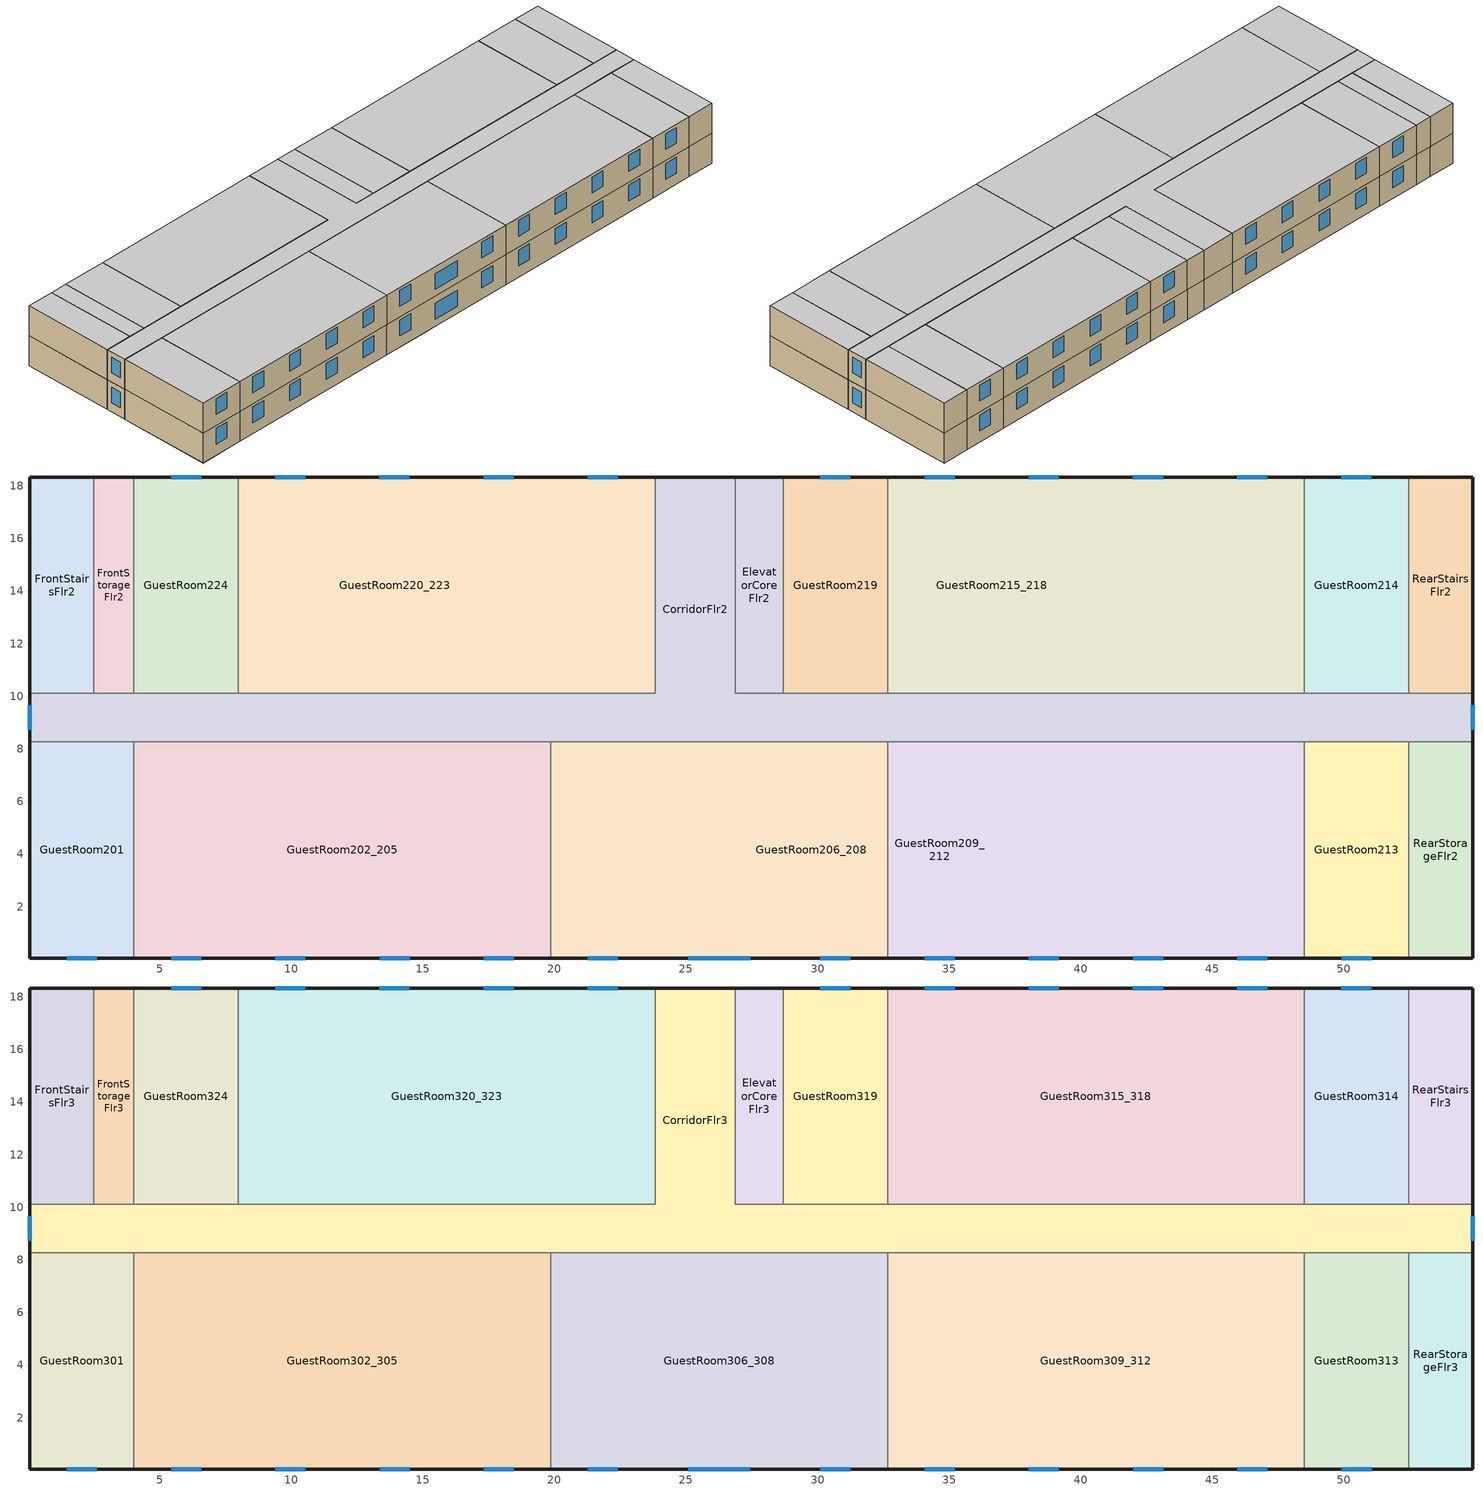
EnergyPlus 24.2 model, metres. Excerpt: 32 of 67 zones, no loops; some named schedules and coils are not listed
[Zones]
RearStairsFlr2
 floor to RearStairsFlr1 (int_slab_floor): 54.91,10.11 52.47,10.11 52.47,18.34 54.91,18.34 z3.35
 wall outside (nonres_ext_wall_mid): 54.91,10.11 54.91,18.34 52.47,18.34 z3.35:6.1
 wall to GuestRoom214 (int_wall): 52.47,18.34 52.47,10.11 z3.35:6.1
 wall to CorridorFlr2 (int_wall): 52.47,10.11 54.91,10.11 z3.35:6.1
CorridorFlr2
 floor to CorridorFlr1 (int_slab_floor): 54.91,8.28 0.05,8.28 0.05,10.11 23.82,10.11 23.82,18.34 26.87,18.34 26.87,10.11 54.91,10.11 z3.35
 wall outside (nonres_ext_wall_mid): 54.91,8.28 54.91,10.11 / 26.87,18.34 23.82,18.34 / 0.05,10.11 0.05,8.28 z3.35:6.1
 wall to GuestRoom214 (int_wall): 52.47,10.11 48.51,10.11 z3.35:6.1
 wall to GuestRoom215_218 (int_wall): 48.51,10.11 32.66,10.11 z3.35:6.1
 wall to GuestRoom219 (int_wall): 32.66,10.11 28.7,10.11 z3.35:6.1
 wall to ElevatorCoreFlr2 (int_wall): 28.7,10.11 26.87,10.11 26.87,18.34 z3.35:6.1
 wall to GuestRoom220_223 (int_wall): 23.82,18.34 23.82,10.11 7.97,10.11 z3.35:6.1
 wall to GuestRoom224 (int_wall): 7.97,10.11 4.01,10.11 z3.35:6.1
 wall to FrontStorageFlr2 (int_wall): 4.01,10.11 2.49,10.11 z3.35:6.1
 wall to FrontStairsFlr2 (int_wall): 2.49,10.11 0.05,10.11 z3.35:6.1
 wall to GuestRoom201 (int_wall): 0.05,8.28 4.01,8.28 z3.35:6.1
 wall to GuestRoom202_205 (int_wall): 4.01,8.28 19.86,8.28 z3.35:6.1
 wall to GuestRoom206_208 (int_wall): 19.86,8.28 32.66,8.28 z3.35:6.1
 wall to GuestRoom209_212 (int_wall): 32.66,8.28 48.51,8.28 z3.35:6.1
 wall to GuestRoom213 (int_wall): 48.51,8.28 52.47,8.28 z3.35:6.1
 wall to RearStorageFlr2 (int_wall): 52.47,8.28 54.91,8.28 z3.35:6.1
 window (NonresWindow_U_0.248_SHGC_0.21): 54.91,8.73 54.91,9.66 / 0.05,9.66 0.05,8.73 z4.19:5.61
GuestRoom206_208
 floor to CorridorFlr1 (int_slab_floor): 26.87,0.05 23.82,0.05 23.82,8.28 26.87,8.28 z3.35
 floor to RestroomFlr1 (int_slab_floor): 23.82,0.05 19.86,0.05 19.86,8.28 23.82,8.28 z3.35
 floor to MeetingRoomFlr1 (int_slab_floor): 32.66,0.05 26.87,0.05 26.87,8.28 32.66,8.28 z3.35
 wall outside (res_ext_wall_mid): 19.86,0.05 32.66,0.05 z3.35:6.1
 wall to GuestRoom202_205 (int_wall): 19.86,8.28 19.86,0.05 z3.35:6.1
 wall to GuestRoom209_212 (int_wall): 32.66,0.05 32.66,8.28 z3.35:6.1
 window (ResWindow_U_0.248_SHGC_0.21): 21.27,0.05 22.41,0.05 / 30.11,0.05 31.25,0.05 z4.38:5.82; 25.08,0.05 27.44,0.05 z4:5.45
RearStorageFlr2
 floor to RearStorageFlr1 (int_slab_floor): 54.91,0.05 52.47,0.05 52.47,8.28 54.91,8.28 z3.35
 wall outside (nonres_ext_wall_mid): 52.47,0.05 54.91,0.05 54.91,8.28 z3.35:6.1
 wall to GuestRoom213 (int_wall): 52.47,8.28 52.47,0.05 z3.35:6.1
GuestRoom201
 floor to FrontLoungeFlr1 (int_slab_floor): 4.01,0.05 0.05,0.05 0.05,8.28 4.01,8.28 z3.35
 wall outside (res_ext_wall_mid): 0.05,8.28 0.05,0.05 4.01,0.05 z3.35:6.1
 wall to GuestRoom202_205 (int_wall): 4.01,0.05 4.01,8.28 z3.35:6.1
 window (ResWindow_U_0.248_SHGC_0.21): 1.46,0.05 2.6,0.05 z4.38:5.82
GuestRoom202_205
 floor to FrontLoungeFlr1 (int_slab_floor): 19.86,0.05 4.01,0.05 4.01,8.28 19.86,8.28 z3.35
 wall outside (res_ext_wall_mid): 4.01,0.05 19.86,0.05 z3.35:6.1
 window (ResWindow_U_0.248_SHGC_0.21): 5.42,0.05 6.56,0.05 / 9.39,0.05 10.53,0.05 / 13.35,0.05 14.49,0.05 / 17.31,0.05 18.45,0.05 z4.38:5.82
GuestRoom209_212
 floor to MeetingRoomFlr1 (int_slab_floor): 36.62,0.05 32.66,0.05 32.66,8.28 36.62,8.28 z3.35
 floor to MechanicalRoomFlr1 (int_slab_floor): 40.59,0.05 36.62,0.05 36.62,8.28 40.59,8.28 z3.35
 floor to GuestRoom101 (int_slab_floor): 44.55,0.05 40.59,0.05 40.59,8.28 44.55,8.28 z3.35
 floor to GuestRoom102 (int_slab_floor): 48.51,0.05 44.55,0.05 44.55,8.28 48.51,8.28 z3.35
 wall outside (res_ext_wall_mid): 32.66,0.05 48.51,0.05 z3.35:6.1
 wall to GuestRoom213 (int_wall): 48.51,0.05 48.51,8.28 z3.35:6.1
 window (ResWindow_U_0.248_SHGC_0.21): 34.07,0.05 35.22,0.05 / 38.04,0.05 39.18,0.05 / 42,0.05 43.14,0.05 / 45.96,0.05 47.1,0.05 z4.38:5.82
GuestRoom213
 floor to GuestRoom103 (int_slab_floor): 52.47,0.05 48.51,0.05 48.51,8.28 52.47,8.28 z3.35
 wall outside (res_ext_wall_mid): 48.51,0.05 52.47,0.05 z3.35:6.1
 window (ResWindow_U_0.248_SHGC_0.21): 49.92,0.05 51.07,0.05 z4.38:5.82
GuestRoom214
 floor to GuestRoom104 (int_slab_floor): 52.47,10.11 48.51,10.11 48.51,18.34 52.47,18.34 z3.35
 wall outside (res_ext_wall_mid): 52.47,18.34 48.51,18.34 z3.35:6.1
 wall to GuestRoom215_218 (int_wall): 48.51,18.34 48.51,10.11 z3.35:6.1
 window (ResWindow_U_0.248_SHGC_0.21): 51.06,18.34 49.92,18.34 z4.38:5.82
GuestRoom215_218
 floor to GuestRoom105 (int_slab_floor): 48.51,10.11 44.55,10.11 44.55,18.34 48.51,18.34 z3.35
 floor to EmployeeLoungeFlr1 (int_slab_floor): 44.55,10.11 40.59,10.11 40.59,18.34 44.55,18.34 z3.35
 floor to LaundryRoomFlr1 (int_slab_floor): 40.59,10.11 32.66,10.11 32.66,18.34 40.59,18.34 z3.35
 wall outside (res_ext_wall_mid): 48.51,18.34 32.66,18.34 z3.35:6.1
 wall to GuestRoom219 (int_wall): 32.66,18.34 32.66,10.11 z3.35:6.1
 window (ResWindow_U_0.248_SHGC_0.21): 47.1,18.34 45.96,18.34 / 43.14,18.34 42,18.34 / 39.18,18.34 38.03,18.34 / 35.21,18.34 34.07,18.34 z4.38:5.82
GuestRoom219
 floor to LaundryRoomFlr1 (int_slab_floor): 32.66,10.11 28.7,10.11 28.7,18.34 32.66,18.34 z3.35
 wall outside (res_ext_wall_mid): 32.66,18.34 28.7,18.34 z3.35:6.1
 wall to ElevatorCoreFlr2 (int_wall): 28.7,18.34 28.7,10.11 z3.35:6.1
 window (ResWindow_U_0.248_SHGC_0.21): 31.25,18.34 30.11,18.34 z4.38:5.82
ElevatorCoreFlr2
 floor to ElevatorCoreFlr1 (int_slab_floor): 28.7,10.11 26.87,10.11 26.87,18.34 28.7,18.34 z3.35
 wall outside (nonres_ext_wall_mid): 28.7,18.34 26.87,18.34 z3.35:6.1
GuestRoom220_223
 floor to ExerciseCenterFlr1 (int_slab_floor): 23.82,10.11 19.86,10.11 19.86,18.34 23.82,18.34 z3.35
 floor to FrontOfficeFlr1 (int_slab_floor): 19.86,10.11 7.97,10.11 7.97,18.34 19.86,18.34 z3.35
 wall outside (res_ext_wall_mid): 23.82,18.34 7.97,18.34 z3.35:6.1
 wall to GuestRoom224 (int_wall): 7.97,18.34 7.97,10.11 z3.35:6.1
 window (ResWindow_U_0.248_SHGC_0.21): 22.41,18.34 21.27,18.34 / 18.45,18.34 17.31,18.34 / 14.49,18.34 13.34,18.34 / 10.52,18.34 9.38,18.34 z4.38:5.82
GuestRoom224
 floor to FrontOfficeFlr1 (int_slab_floor): 7.97,10.11 4.01,10.11 4.01,18.34 7.97,18.34 z3.35
 wall outside (res_ext_wall_mid): 7.97,18.34 4.01,18.34 z3.35:6.1
 wall to FrontStorageFlr2 (int_wall): 4.01,18.34 4.01,10.11 z3.35:6.1
 window (ResWindow_U_0.248_SHGC_0.21): 6.56,18.34 5.42,18.34 z4.38:5.82
FrontStairsFlr2
 floor to FrontStairsFlr1 (int_slab_floor): 2.49,10.11 0.05,10.11 0.05,18.34 2.49,18.34 z3.35
 wall outside (nonres_ext_wall_mid): 2.49,18.34 0.05,18.34 0.05,10.11 z3.35:6.1
 wall to FrontStorageFlr2 (int_wall): 2.49,10.11 2.49,18.34 z3.35:6.1
FrontStorageFlr2
 floor to FrontStorageFlr1 (int_slab_floor): 4.01,10.11 2.49,10.11 2.49,18.34 4.01,18.34 z3.35
 wall outside (nonres_ext_wall_mid): 4.01,18.34 2.49,18.34 z3.35:6.1
RearStairsFlr3
 floor to RearStairsFlr2 (int_slab_floor): 54.91,10.11 52.47,10.11 52.47,18.34 54.91,18.34 z6.1
 wall outside (nonres_ext_wall_mid): 54.91,10.11 54.91,18.34 52.47,18.34 z6.1:8.84
 wall to GuestRoom314 (int_wall): 52.47,18.34 52.47,10.11 z6.1:8.84
 wall to CorridorFlr3 (int_wall): 52.47,10.11 54.91,10.11 z6.1:8.84
 ceiling to RearStairsFlr4 (int_slab_ceiling): 52.47,10.11 54.91,10.11 54.91,18.34 52.47,18.34 z8.84
CorridorFlr3
 floor to CorridorFlr2 (int_slab_floor): 54.91,8.28 0.05,8.28 0.05,10.11 23.82,10.11 23.82,18.34 26.87,18.34 26.87,10.11 54.91,10.11 z6.1
 wall outside (nonres_ext_wall_mid): 54.91,8.28 54.91,10.11 / 26.87,18.34 23.82,18.34 / 0.05,10.11 0.05,8.28 z6.1:8.84
 wall to GuestRoom314 (int_wall): 52.47,10.11 48.51,10.11 z6.1:8.84
 wall to GuestRoom315_318 (int_wall): 48.51,10.11 32.66,10.11 z6.1:8.84
 wall to GuestRoom319 (int_wall): 32.66,10.11 28.7,10.11 z6.1:8.84
 wall to ElevatorCoreFlr3 (int_wall): 28.7,10.11 26.87,10.11 26.87,18.34 z6.1:8.84
 wall to GuestRoom320_323 (int_wall): 23.82,18.34 23.82,10.11 7.97,10.11 z6.1:8.84
 wall to GuestRoom324 (int_wall): 7.97,10.11 4.01,10.11 z6.1:8.84
 wall to FrontStorageFlr3 (int_wall): 4.01,10.11 2.49,10.11 z6.1:8.84
 wall to FrontStairsFlr3 (int_wall): 2.49,10.11 0.05,10.11 z6.1:8.84
 wall to GuestRoom301 (int_wall): 0.05,8.28 4.01,8.28 z6.1:8.84
 wall to GuestRoom302_305 (int_wall): 4.01,8.28 19.86,8.28 z6.1:8.84
 wall to GuestRoom306_308 (int_wall): 19.86,8.28 32.66,8.28 z6.1:8.84
 wall to GuestRoom309_312 (int_wall): 32.66,8.28 48.51,8.28 z6.1:8.84
 wall to GuestRoom313 (int_wall): 48.51,8.28 52.47,8.28 z6.1:8.84
 wall to RearStorageFlr3 (int_wall): 52.47,8.28 54.91,8.28 z6.1:8.84
 window (NonresWindow_U_0.248_SHGC_0.21): 54.91,8.73 54.91,9.66 / 0.05,9.66 0.05,8.73 z6.94:8.36
 ceiling to CorridorFlr4 (int_slab_ceiling): 0.05,8.28 54.91,8.28 54.91,10.11 26.87,10.11 26.87,18.34 23.82,18.34 23.82,10.11 0.05,10.11 z8.84
RearStorageFlr3
 floor to RearStorageFlr2 (int_slab_floor): 54.91,0.05 52.47,0.05 52.47,8.28 54.91,8.28 z6.1
 wall outside (nonres_ext_wall_mid): 52.47,0.05 54.91,0.05 54.91,8.28 z6.1:8.84
 wall to GuestRoom313 (int_wall): 52.47,8.28 52.47,0.05 z6.1:8.84
 ceiling to RearStorageFlr4 (int_slab_ceiling): 52.47,0.05 54.91,0.05 54.91,8.28 52.47,8.28 z8.84
GuestRoom301
 floor to GuestRoom201 (int_slab_floor): 4.01,0.05 0.05,0.05 0.05,8.28 4.01,8.28 z6.1
 wall outside (res_ext_wall_mid): 0.05,8.28 0.05,0.05 4.01,0.05 z6.1:8.84
 wall to GuestRoom302_305 (int_wall): 4.01,0.05 4.01,8.28 z6.1:8.84
 window (ResWindow_U_0.248_SHGC_0.21): 1.46,0.05 2.6,0.05 z7.12:8.56
 ceiling to GuestRoom401 (int_slab_ceiling): 0.05,0.05 4.01,0.05 4.01,8.28 0.05,8.28 z8.84
GuestRoom302_305
 floor to GuestRoom202_205 (int_slab_floor): 19.86,0.05 4.01,0.05 4.01,8.28 19.86,8.28 z6.1
 wall outside (res_ext_wall_mid): 4.01,0.05 19.86,0.05 z6.1:8.84
 wall to GuestRoom306_308 (int_wall): 19.86,0.05 19.86,8.28 z6.1:8.84
 window (ResWindow_U_0.248_SHGC_0.21): 5.42,0.05 6.56,0.05 / 9.39,0.05 10.53,0.05 / 13.35,0.05 14.49,0.05 / 17.31,0.05 18.45,0.05 z7.12:8.56
 ceiling to GuestRoom402_405 (int_slab_ceiling): 4.01,0.05 19.86,0.05 19.86,8.28 4.01,8.28 z8.84
GuestRoom306_308
 floor to GuestRoom206_208 (int_slab_floor): 32.66,0.05 19.86,0.05 19.86,8.28 32.66,8.28 z6.1
 wall outside (res_ext_wall_mid): 19.86,0.05 32.66,0.05 z6.1:8.84
 wall to GuestRoom309_312 (int_wall): 32.66,0.05 32.66,8.28 z6.1:8.84
 window (ResWindow_U_0.248_SHGC_0.21): 21.27,0.05 22.41,0.05 / 30.11,0.05 31.25,0.05 z7.12:8.56; 25.08,0.05 27.44,0.05 z6.75:8.19
 ceiling to GuestRoom406_408 (int_slab_ceiling): 19.86,0.05 32.66,0.05 32.66,8.28 19.86,8.28 z8.84
GuestRoom309_312
 floor to GuestRoom209_212 (int_slab_floor): 48.51,0.05 32.66,0.05 32.66,8.28 48.51,8.28 z6.1
 wall outside (res_ext_wall_mid): 32.66,0.05 48.51,0.05 z6.1:8.84
 wall to GuestRoom313 (int_wall): 48.51,0.05 48.51,8.28 z6.1:8.84
 window (ResWindow_U_0.248_SHGC_0.21): 34.07,0.05 35.22,0.05 / 38.04,0.05 39.18,0.05 / 42,0.05 43.14,0.05 / 45.96,0.05 47.1,0.05 z7.12:8.56
 ceiling to GuestRoom409_412 (int_slab_ceiling): 32.66,0.05 48.51,0.05 48.51,8.28 32.66,8.28 z8.84
GuestRoom313
 floor to GuestRoom213 (int_slab_floor): 52.47,0.05 48.51,0.05 48.51,8.28 52.47,8.28 z6.1
 wall outside (res_ext_wall_mid): 48.51,0.05 52.47,0.05 z6.1:8.84
 window (ResWindow_U_0.248_SHGC_0.21): 49.92,0.05 51.07,0.05 z7.12:8.56
 ceiling to GuestRoom413 (int_slab_ceiling): 48.51,0.05 52.47,0.05 52.47,8.28 48.51,8.28 z8.84
GuestRoom314
 floor to GuestRoom214 (int_slab_floor): 52.47,10.11 48.51,10.11 48.51,18.34 52.47,18.34 z6.1
 wall outside (res_ext_wall_mid): 52.47,18.34 48.51,18.34 z6.1:8.84
 wall to GuestRoom315_318 (int_wall): 48.51,18.34 48.51,10.11 z6.1:8.84
 window (ResWindow_U_0.248_SHGC_0.21): 51.06,18.34 49.92,18.34 z7.12:8.56
 ceiling to GuestRoom414 (int_slab_ceiling): 48.51,10.11 52.47,10.11 52.47,18.34 48.51,18.34 z8.84
GuestRoom315_318
 floor to GuestRoom215_218 (int_slab_floor): 48.51,10.11 32.66,10.11 32.66,18.34 48.51,18.34 z6.1
 wall outside (res_ext_wall_mid): 48.51,18.34 32.66,18.34 z6.1:8.84
 wall to GuestRoom319 (int_wall): 32.66,18.34 32.66,10.11 z6.1:8.84
 window (ResWindow_U_0.248_SHGC_0.21): 47.1,18.34 45.96,18.34 / 43.14,18.34 42,18.34 / 39.18,18.34 38.03,18.34 / 35.21,18.34 34.07,18.34 z7.12:8.56
 ceiling to GuestRoom415_418 (int_slab_ceiling): 32.66,10.11 48.51,10.11 48.51,18.34 32.66,18.34 z8.84
ElevatorCoreFlr3
 floor to ElevatorCoreFlr2 (int_slab_floor): 28.7,10.11 26.87,10.11 26.87,18.34 28.7,18.34 z6.1
 wall outside (nonres_ext_wall_mid): 28.7,18.34 26.87,18.34 z6.1:8.84
 wall to GuestRoom319 (int_wall): 28.7,10.11 28.7,18.34 z6.1:8.84
 ceiling to ElevatorCoreFlr4 (int_slab_ceiling): 26.87,10.11 28.7,10.11 28.7,18.34 26.87,18.34 z8.84
GuestRoom319
 floor to GuestRoom219 (int_slab_floor): 32.66,10.11 28.7,10.11 28.7,18.34 32.66,18.34 z6.1
 wall outside (res_ext_wall_mid): 32.66,18.34 28.7,18.34 z6.1:8.84
 window (ResWindow_U_0.248_SHGC_0.21): 31.25,18.34 30.11,18.34 z7.12:8.56
 ceiling to GuestRoom419 (int_slab_ceiling): 28.7,10.11 32.66,10.11 32.66,18.34 28.7,18.34 z8.84
GuestRoom320_323
 floor to GuestRoom220_223 (int_slab_floor): 23.82,10.11 7.97,10.11 7.97,18.34 23.82,18.34 z6.1
 wall outside (res_ext_wall_mid): 23.82,18.34 7.97,18.34 z6.1:8.84
 wall to GuestRoom324 (int_wall): 7.97,18.34 7.97,10.11 z6.1:8.84
 window (ResWindow_U_0.248_SHGC_0.21): 22.41,18.34 21.27,18.34 / 18.45,18.34 17.31,18.34 / 14.49,18.34 13.34,18.34 / 10.52,18.34 9.38,18.34 z7.12:8.56
 ceiling to GuestRoom420_423 (int_slab_ceiling): 7.97,10.11 23.82,10.11 23.82,18.34 7.97,18.34 z8.84
GuestRoom324
 floor to GuestRoom224 (int_slab_floor): 7.97,10.11 4.01,10.11 4.01,18.34 7.97,18.34 z6.1
 wall outside (res_ext_wall_mid): 7.97,18.34 4.01,18.34 z6.1:8.84
 wall to FrontStorageFlr3 (int_wall): 4.01,18.34 4.01,10.11 z6.1:8.84
 window (ResWindow_U_0.248_SHGC_0.21): 6.56,18.34 5.42,18.34 z7.12:8.56
 ceiling to GuestRoom424 (int_slab_ceiling): 4.01,10.11 7.97,10.11 7.97,18.34 4.01,18.34 z8.84
FrontStorageFlr3
 floor to FrontStorageFlr2 (int_slab_floor): 4.01,10.11 2.49,10.11 2.49,18.34 4.01,18.34 z6.1
 wall outside (nonres_ext_wall_mid): 4.01,18.34 2.49,18.34 z6.1:8.84
 wall to FrontStairsFlr3 (int_wall): 2.49,18.34 2.49,10.11 z6.1:8.84
 ceiling to FrontStorageFlr4 (int_slab_ceiling): 2.49,10.11 4.01,10.11 4.01,18.34 2.49,18.34 z8.84
FrontStairsFlr3
 floor to FrontStairsFlr2 (int_slab_floor): 2.49,10.11 0.05,10.11 0.05,18.34 2.49,18.34 z6.1
 wall outside (nonres_ext_wall_mid): 2.49,18.34 0.05,18.34 0.05,10.11 z6.1:8.84
 ceiling to FrontStairsFlr4 (int_slab_ceiling): 0.05,10.11 2.49,10.11 2.49,18.34 0.05,18.34 z8.84
[Building]
HotelSmall: North Axis {deg}=180; Terrain=Suburbs; Loads Convergence Tolerance Value {W}=0.04; Temperature Convergence Tolerance Value {deltaC}=0.4; Solar Distribution=FullExterior; Maximum Number of Warmup Days=25; Minimum Number of Warmup Days=6
[Site:Location]
New.York-John.F.Kennedy.Intl.AP_NY_USA WMO=744860: Latitude {deg}=40.66; Longitude {deg}=-73.8; Time Zone {hr}=-5; Elevation {m}=7
[SizingPeriod:DesignDay] Day of Month=21; Dry-Bulb Temperature Range Modifier Type=DefaultMultipliers; Humidity Condition Type=Wetbulb; Barometric Pressure {Pa}=101241; Rain Indicator=No; Snow Indicator=No; Daylight Saving Time Indicator=No
Name | Month | Day Type | Maximum Dry-Bulb Temperature {C} | Daily Dry-Bulb Temperature Range {deltaC} | Wetbulb or DewPoint at Maximum Dry-Bulb {C} | Wind Speed {m/s} | Wind Direction {deg} | Solar Model Indicator | Sky Clearness | ASHRAE Clear Sky Optical Depth for Beam Irradiance (taub) | ASHRAE Clear Sky Optical Depth for Diffuse Irradiance (taud)
New.York-John.F.Kennedy.Intl.AP_NY_USA Ann Htg 99.6% Condns DB | 1 | WinterDesignDay | -10.7 | 0 | -10.7 | 7.5 | 320 | ASHRAEClearSky | 0
New.York-John.F.Kennedy.Intl.AP_NY_USA Ann Clg .4% Condns DB=>MWB | 7 | SummerDesignDay | 32.1 | 7.4 | 23.1 | 5.6 | 230 | ASHRAETau |  | 0.541 | 1.8
[Site:WaterMainsTemperature]
Calculation Method=Correlation; Annual Average Outdoor Air Temperature {C}=12.4667; Maximum Difference In Monthly Average Outdoor Air Temperatures {deltaC}=25.2
[Site:GroundTemperature:FCfactorMethod]
14, 7.3, 3.3, 1.2, -0.2, 5.6, 10.9, 16.1, 21.7, 25, 24.8, 19.9
[Material:NoMass] Thermal Absorptance=0.9; Solar Absorptance=0.7
Name | Roughness | Thermal Resistance {m2-K/W} | Visible Absorptance
CP02 CARPET PAD | VeryRough | 0.21648 | 0.8
Nonres_Exterior_Wall_Insulation_mid; Res_Exterior_Wall_Insulation_mid | MediumSmooth | 1.8234 | 0.7
[Construction]
int_wall: G01 13mm gypsum board, G01 13mm gypsum board
int_slab_floor: 100mm Normalweight concrete floor, CP02 CARPET PAD
int_slab_ceiling: CP02 CARPET PAD, 100mm Normalweight concrete floor
nonres_ext_wall_mid: F07 25mm stucco, G01 16mm gypsum board, Nonres_Exterior_Wall_Insulation_mid, G01 16mm gypsum board
res_ext_wall_mid: F07 25mm stucco, G01 16mm gypsum board, Res_Exterior_Wall_Insulation_mid, G01 16mm gypsum board
NonresWindow_U_0.248_SHGC_0.21: Glazing Layer
ResWindow_U_0.248_SHGC_0.21: Residential Window Glazing Layer
[Material]
Name | Roughness | Thickness {m} | Conductivity {W/m-K} | Density {kg/m3} | Specific Heat {J/kg-K} | Thermal Absorptance | Solar Absorptance | Visible Absorptance
F07 25mm stucco | Smooth | 0.0254 | 0.72 | 1856 | 840 | 0.9 | 0.7 | 0.7
G01 13mm gypsum board | Smooth | 0.0127 | 0.16 | 800 | 1090 | 0.9 | 0.7 | 0.5
G01 16mm gypsum board | MediumSmooth | 0.0159 | 0.16 | 800 | 1090
100mm Normalweight concrete floor | MediumRough | 0.1016 | 2.31 | 2322 | 832
[WindowMaterial:SimpleGlazingSystem] U-Factor {W/m2-K}=1.40821; Solar Heat Gain Coefficient=0.21; Visible Transmittance=0.29
Glazing Layer; Residential Window Glazing Layer
[Zone] Type=1; Multiplier=1
RearStairsFlr2; CorridorFlr2; RearStorageFlr2; GuestRoom201; GuestRoom202_205; GuestRoom206_208; GuestRoom209_212; GuestRoom213; GuestRoom214; GuestRoom215_218; ElevatorCoreFlr2; GuestRoom219; GuestRoom220_223; GuestRoom224; FrontStorageFlr2; FrontStairsFlr2; RearStairsFlr3; CorridorFlr3; RearStorageFlr3; GuestRoom301; GuestRoom302_305; GuestRoom306_308; GuestRoom309_312; GuestRoom313; GuestRoom314; GuestRoom315_318; ElevatorCoreFlr3; GuestRoom319; GuestRoom320_323; GuestRoom324; FrontStorageFlr3; FrontStairsFlr3
[People] Number of People Calculation Method=People; Fraction Radiant=0.3; Sensible Heat Fraction=autocalculate; Activity Level Schedule=Activity_Sch; Mean Radiant Temperature Calculation Type=EnclosureAveraged
Name | Zone or ZoneList or Space or SpaceList | Number of People Schedule | Number of People
CorridorFlr2_People | CorridorFlr2 | AlwaysOff | 6.75
CorridorFlr3_People | CorridorFlr3 | AlwaysOff | 6.75
ElevatorCoreFlr2_People | ElevatorCoreFlr2 | AlwaysOff | 0.243
ElevatorCoreFlr3_People | ElevatorCoreFlr3 | AlwaysOff | 0.243
FrontStairsFlr2_People | FrontStairsFlr2 | AlwaysOff | 1.08
FrontStairsFlr3_People | FrontStairsFlr3 | AlwaysOff | 1.08
FrontStorageFlr2_People | FrontStorageFlr2 | AlwaysOff | 0.27
FrontStorageFlr3_People | FrontStorageFlr3 | AlwaysOff | 0.27
GuestRoom201_People | GuestRoom201 | AlwaysOff | 1.5
GuestRoom202_205_People | GuestRoom202_205 | GuestRoom_Occ_Sch | 6
GuestRoom206_208_People | GuestRoom206_208 | GuestRoom_Occ_Sch | 4.5
GuestRoom209_212_People | GuestRoom209_212 | GuestRoom_Occ_Sch | 6
GuestRoom213_People | GuestRoom213 | GuestRoom_Occ_Sch | 1.5
GuestRoom214_People | GuestRoom214 | GuestRoom_Occ_Sch | 1.5
GuestRoom215_218_People | GuestRoom215_218 | AlwaysOff | 6
GuestRoom219_People | GuestRoom219 | GuestRoom_Occ_Sch | 1.5
GuestRoom220_223_People | GuestRoom220_223 | GuestRoom_Occ_Sch | 6
GuestRoom224_People | GuestRoom224 | GuestRoom_Occ_Sch | 1.5
GuestRoom301_People | GuestRoom301 | AlwaysOff | 1.5
GuestRoom302_305_People | GuestRoom302_305 | AlwaysOff | 6
GuestRoom306_308_People | GuestRoom306_308 | AlwaysOff | 4.5
GuestRoom309_312_People | GuestRoom309_312 | GuestRoom_Occ_Sch | 6
GuestRoom313_People | GuestRoom313 | AlwaysOff | 1.5
GuestRoom314_People | GuestRoom314 | GuestRoom_Occ_Sch | 1.5
GuestRoom315_318_People | GuestRoom315_318 | GuestRoom_Occ_Sch | 6
GuestRoom319_People | GuestRoom319 | AlwaysOff | 1.5
GuestRoom320_323_People | GuestRoom320_323 | GuestRoom_Occ_Sch | 6
GuestRoom324_People | GuestRoom324 | AlwaysOff | 1.5
RearStairsFlr2_People | RearStairsFlr2 | AlwaysOff | 1.08
RearStairsFlr3_People | RearStairsFlr3 | AlwaysOff | 1.08
RearStorageFlr2_People | RearStorageFlr2 | AlwaysOff | 0.432
RearStorageFlr3_People | RearStorageFlr3 | AlwaysOff | 0.432
[Lights] Design Level Calculation Method=Watts/Area; Lighting Level {W}=0; Return Air Fraction=0; Fraction Radiant=0.7; Fraction Visible=0.2; Fraction Replaceable=1
Name | Zone or ZoneList or Space or SpaceList | Schedule | Watts per Floor Area {W/m2}
CorridorFlr2_Lights | CorridorFlr2 | ltg_sch_corridor | 5.115006
CorridorFlr3_Lights | CorridorFlr3 | ltg_sch_corridor | 5.115006
ElevatorCoreFlr2_Lights | ElevatorCoreFlr2 | ltg_sch_elevator | 0
ElevatorCoreFlr3_Lights | ElevatorCoreFlr3 | ltg_sch_elevator | 0
FrontStairsFlr2_Lights | FrontStairsFlr2 | ltg_sch_stair | 4.553127
FrontStairsFlr3_Lights | FrontStairsFlr3 | ltg_sch_stair | 4.553127
FrontStorageFlr2_Lights | FrontStorageFlr2 | ltg_sch_storage | 3.458439
FrontStorageFlr3_Lights | FrontStorageFlr3 | ltg_sch_storage | 3.458439
GuestRoom201_Lights | GuestRoom201 | alwaysoff | 4.4132
GuestRoom202_205_Lights | GuestRoom202_205 | ltg_sch_guestroom | 4.4132
GuestRoom206_208_Lights | GuestRoom206_208 | ltg_sch_guestroom | 4.4132
GuestRoom209_212_Lights | GuestRoom209_212 | ltg_sch_guestroom | 4.4132
GuestRoom213_Lights | GuestRoom213 | ltg_sch_guestroom | 4.4132
GuestRoom214_Lights | GuestRoom214 | ltg_sch_guestroom | 4.4132
GuestRoom215_218_Lights | GuestRoom215_218 | alwaysoff | 4.4132
GuestRoom219_Lights | GuestRoom219 | ltg_sch_guestroom | 4.4132
GuestRoom220_223_Lights | GuestRoom220_223 | ltg_sch_guestroom | 4.4132
GuestRoom224_Lights | GuestRoom224 | ltg_sch_guestroom | 4.4132
GuestRoom301_Lights | GuestRoom301 | alwaysoff | 4.4132
GuestRoom302_305_Lights | GuestRoom302_305 | alwaysoff | 4.4132
GuestRoom306_308_Lights | GuestRoom306_308 | alwaysoff | 4.4132
GuestRoom309_312_Lights | GuestRoom309_312 | ltg_sch_guestroom | 4.4132
GuestRoom313_Lights | GuestRoom313 | alwaysoff | 4.4132
GuestRoom314_Lights | GuestRoom314 | ltg_sch_guestroom | 4.4132
GuestRoom315_318_Lights | GuestRoom315_318 | ltg_sch_guestroom | 4.4132
GuestRoom319_Lights | GuestRoom319 | alwaysoff | 4.4132
GuestRoom320_323_Lights | GuestRoom320_323 | ltg_sch_guestroom | 4.4132
GuestRoom324_Lights | GuestRoom324 | alwaysoff | 4.4132
RearStairsFlr2_Lights | RearStairsFlr2 | ltg_sch_stair | 4.553127
RearStairsFlr3_Lights | RearStairsFlr3 | ltg_sch_stair | 4.553127
RearStorageFlr2_Lights | RearStorageFlr2 | ltg_sch_storage | 3.458439
RearStorageFlr3_Lights | RearStorageFlr3 | ltg_sch_storage | 3.458439
[ElectricEquipment] Fraction Latent=0; Fraction Radiant=0.5; Fraction Lost=0
Name | Zone or ZoneList or Space or SpaceList | Schedule | Design Level Calculation Method | Design Level {W} | Watts per Floor Area {W/m2}
CorridorFlr2_PlugLoad | CorridorFlr2 | AlwaysOff | EquipmentLevel | 0
CorridorFlr3_PlugLoad | CorridorFlr3 | AlwaysOff | EquipmentLevel | 0
ElevatorCoreFlr2_PlugLoad | ElevatorCoreFlr2 | AlwaysOff | EquipmentLevel | 0
ElevatorCoreFlr3_PlugLoad | ElevatorCoreFlr3 | AlwaysOff | EquipmentLevel | 0
FrontStairsFlr2_PlugLoad | FrontStairsFlr2 | AlwaysOff | EquipmentLevel | 0
FrontStairsFlr3_PlugLoad | FrontStairsFlr3 | AlwaysOff | EquipmentLevel | 0
FrontStorageFlr2_PlugLoad | FrontStorageFlr2 | AlwaysOff | EquipmentLevel | 0
FrontStorageFlr3_PlugLoad | FrontStorageFlr3 | AlwaysOff | EquipmentLevel | 0
GuestRoom201_PlugLoad | GuestRoom201 | AlwaysOff | Watts/Area |  | 11.8935
GuestRoom202_205_PlugLoad | GuestRoom202_205 | Guestroom_Eqp_Sch_Adva | Watts/Area |  | 11.8935
GuestRoom206_208_PlugLoad | GuestRoom206_208 | Guestroom_Eqp_Sch_Adva | Watts/Area |  | 11.8935
GuestRoom209_212_PlugLoad | GuestRoom209_212 | Guestroom_Eqp_Sch_Adva | Watts/Area |  | 11.8935
GuestRoom213_PlugLoad | GuestRoom213 | Guestroom_Eqp_Sch_Adva | Watts/Area |  | 11.8935
GuestRoom214_PlugLoad | GuestRoom214 | Guestroom_Eqp_Sch_Adva | Watts/Area |  | 11.8935
GuestRoom215_218_PlugLoad | GuestRoom215_218 | AlwaysOff | Watts/Area |  | 11.8935
GuestRoom219_PlugLoad | GuestRoom219 | Guestroom_Eqp_Sch_Adva | Watts/Area |  | 11.8935
GuestRoom220_223_PlugLoad | GuestRoom220_223 | Guestroom_Eqp_Sch_Adva | Watts/Area |  | 11.8935
GuestRoom224_PlugLoad | GuestRoom224 | Guestroom_Eqp_Sch_Adva | Watts/Area |  | 11.8935
GuestRoom301_PlugLoad | GuestRoom301 | AlwaysOff | Watts/Area |  | 11.8935
GuestRoom302_305_PlugLoad | GuestRoom302_305 | AlwaysOff | Watts/Area |  | 11.8935
GuestRoom306_308_PlugLoad | GuestRoom306_308 | AlwaysOff | Watts/Area |  | 11.8935
GuestRoom309_312_PlugLoad | GuestRoom309_312 | Guestroom_Eqp_Sch_Adva | Watts/Area |  | 11.8935
GuestRoom313_PlugLoad | GuestRoom313 | AlwaysOff | Watts/Area |  | 11.8935
GuestRoom314_PlugLoad | GuestRoom314 | Guestroom_Eqp_Sch_Adva | Watts/Area |  | 11.8935
GuestRoom315_318_PlugLoad | GuestRoom315_318 | Guestroom_Eqp_Sch_Adva | Watts/Area |  | 11.8935
GuestRoom319_PlugLoad | GuestRoom319 | AlwaysOff | Watts/Area |  | 11.8935
GuestRoom320_323_PlugLoad | GuestRoom320_323 | Guestroom_Eqp_Sch_Adva | Watts/Area |  | 11.8935
GuestRoom324_PlugLoad | GuestRoom324 | AlwaysOff | Watts/Area |  | 11.8935
RearStairsFlr2_PlugLoad | RearStairsFlr2 | AlwaysOff | EquipmentLevel | 0
RearStairsFlr3_PlugLoad | RearStairsFlr3 | AlwaysOff | EquipmentLevel | 0
RearStorageFlr2_PlugLoad | RearStorageFlr2 | AlwaysOff | EquipmentLevel | 0
RearStorageFlr3_PlugLoad | RearStorageFlr3 | AlwaysOff | EquipmentLevel | 0
[ZoneInfiltration:DesignFlowRate] Design Flow Rate Calculation Method=Flow/ExteriorWallArea; Design Flow Rate {m3/s}=0; Flow Rate per Exterior Surface Area {m3/s-m2}=0.000569572; Constant Term Coefficient=0; Temperature Term Coefficient=0; Velocity Term Coefficient=0.224; Velocity Squared Term Coefficient=0
Name | Zone or ZoneList or Space or SpaceList | Schedule
CorridorFlr2_Infiltration | CorridorFlr2 | AlwaysOn
CorridorFlr3_Infiltration | CorridorFlr3 | AlwaysOn
ElevatorCoreFlr2_Infiltration | ElevatorCoreFlr2 | AlwaysOn
ElevatorCoreFlr3_Infiltration | ElevatorCoreFlr3 | AlwaysOn
FrontStairsFlr2_Infiltration | FrontStairsFlr2 | AlwaysOn
FrontStairsFlr3_Infiltration | FrontStairsFlr3 | AlwaysOn
FrontStorageFlr2_Infiltration | FrontStorageFlr2 | AlwaysOn
FrontStorageFlr3_Infiltration | FrontStorageFlr3 | AlwaysOn
GuestRoom201_Infiltration | GuestRoom201 | GuestRoom_Infil_Sch
GuestRoom202_205_Infiltration | GuestRoom202_205 | GuestRoom_Infil_Sch
GuestRoom206_208_Infiltration | GuestRoom206_208 | GuestRoom_Infil_Sch
GuestRoom209_212_Infiltration | GuestRoom209_212 | GuestRoom_Infil_Sch
GuestRoom213_Infiltration | GuestRoom213 | GuestRoom_Infil_Sch
GuestRoom214_Infiltration | GuestRoom214 | GuestRoom_Infil_Sch
GuestRoom215_218_Infiltration | GuestRoom215_218 | GuestRoom_Infil_Sch
GuestRoom219_Infiltration | GuestRoom219 | GuestRoom_Infil_Sch
GuestRoom220_223_Infiltration | GuestRoom220_223 | GuestRoom_Infil_Sch
GuestRoom224_Infiltration | GuestRoom224 | GuestRoom_Infil_Sch
GuestRoom301_Infiltration | GuestRoom301 | GuestRoom_Infil_Sch
GuestRoom302_305_Infiltration | GuestRoom302_305 | GuestRoom_Infil_Sch
GuestRoom306_308_Infiltration | GuestRoom306_308 | GuestRoom_Infil_Sch
GuestRoom309_312_Infiltration | GuestRoom309_312 | GuestRoom_Infil_Sch
GuestRoom313_Infiltration | GuestRoom313 | GuestRoom_Infil_Sch
GuestRoom314_Infiltration | GuestRoom314 | GuestRoom_Infil_Sch
GuestRoom315_318_Infiltration | GuestRoom315_318 | GuestRoom_Infil_Sch
GuestRoom319_Infiltration | GuestRoom319 | GuestRoom_Infil_Sch
GuestRoom320_323_Infiltration | GuestRoom320_323 | GuestRoom_Infil_Sch
GuestRoom324_Infiltration | GuestRoom324 | GuestRoom_Infil_Sch
RearStairsFlr2_Infiltration | RearStairsFlr2 | AlwaysOn
RearStairsFlr3_Infiltration | RearStairsFlr3 | AlwaysOn
RearStorageFlr2_Infiltration | RearStorageFlr2 | AlwaysOn
RearStorageFlr3_Infiltration | RearStorageFlr3 | AlwaysOn
[Exterior:Lights]
Exterior_Lights: Schedule=Exterior_Lgt_ALWAYS_ON; Design Level {W}=2361.05; Control Option=AstronomicalClock
[EnergyManagementSystem:Sensor] Output:Variable or Output:Meter=Zone Ventilation Standard Density Volume Flow Rate
Name | Output:Variable or Output:Meter Index Key
S_Sliding_Door_Ventilation_Sensor | GuestRoom315_318
N_Sliding_Door_Ventilation_Sensor | GuestRoom309_312
[ThermostatSetpoint:DualSetpoint]
Name | Heating Setpoint Temperature Schedule | Cooling Setpoint Temperature Schedule
VacGuestRoom Thermostat Dual SP Control | VacGuestRoom_HtgSP_Sch | VacGuestRoom_ClgSP_Sch
S OccGuestRoom Thermostat Dual SP Control | OBCReset_S_OccGuestRoom_HtgSP_Sch_20min | OBCReset_S_OccGuestRoom_ClgSP_Sch_20min
N OccGuestRoom Thermostat Dual SP Control | OBCReset_N_OccGuestRoom_HtgSP_Sch_20min | OBCReset_N_OccGuestRoom_ClgSP_Sch_20min
CommonArea Thermostat Dual SP Control | CommonArea_HtgSP_Sch | CommonArea_ClgSP_Sch
[ThermostatSetpoint:SingleHeating]
SemiHeated_HtgSP: Setpoint Temperature Schedule=SemiHeated_HtgSP_Sch
[Sizing:Zone] Zone Cooling Design Supply Air Temperature Input Method=SupplyAirTemperature; Zone Cooling Design Supply Air Temperature {C}=14; Zone Heating Design Supply Air Temperature Input Method=SupplyAirTemperature; Zone Heating Design Supply Air Temperature {C}=50; Zone Cooling Design Supply Air Humidity Ratio {kgWater/kgDryAir}=0.008; Zone Heating Design Supply Air Humidity Ratio {kgWater/kgDryAir}=0.008; Cooling Design Air Flow Method=DesignDay; Cooling Design Air Flow Rate {m3/s}=0; Cooling Minimum Air Flow Fraction=0; Heating Design Air Flow Method=DesignDay; Heating Design Air Flow Rate {m3/s}=0; Zone Load Sizing Method=Sensible Load Only No Latent Load; Zone Latent Cooling Design Supply Air Humidity Ratio Input Method=HumidityRatioDifference; Zone Cooling Design Supply Air Humidity Ratio Difference {kgWater/kgDryAir}=0.005; Zone Latent Heating Design Supply Air Humidity Ratio Input Method=HumidityRatioDifference; Zone Humidification Design Supply Air Humidity Ratio Difference {kgWater/kgDryAir}=0.005
Name | Design Specification Outdoor Air Object
GuestRoom201 | SZ DSOA GuestRoom201
GuestRoom202_205 | SZ DSOA GuestRoom202_205
GuestRoom206_208 | SZ DSOA GuestRoom206_208
GuestRoom209_212 | SZ DSOA GuestRoom209_212
GuestRoom213 | SZ DSOA GuestRoom213
GuestRoom214 | SZ DSOA GuestRoom214
GuestRoom215_218 | SZ DSOA GuestRoom215_218
GuestRoom219 | SZ DSOA GuestRoom219
GuestRoom220_223 | SZ DSOA GuestRoom220_223
GuestRoom224 | SZ DSOA GuestRoom224
GuestRoom301 | SZ DSOA GuestRoom301
GuestRoom302_305 | SZ DSOA GuestRoom302_305
GuestRoom306_308 | SZ DSOA GuestRoom306_308
GuestRoom309_312 | SZ DSOA GuestRoom309_312
GuestRoom313 | SZ DSOA GuestRoom313
GuestRoom314 | SZ DSOA GuestRoom314
GuestRoom315_318 | SZ DSOA GuestRoom315_318
GuestRoom319 | SZ DSOA GuestRoom319
GuestRoom320_323 | SZ DSOA GuestRoom320_323
GuestRoom324 | SZ DSOA GuestRoom324
CorridorFlr2 | SZ DSOA CorridorFlr2
CorridorFlr3 | SZ DSOA CorridorFlr3
FrontStairsFlr2 | SZ DSOA FrontStairsFlr2
FrontStairsFlr3 | SZ DSOA FrontStairsFlr3
RearStairsFlr2 | SZ DSOA RearStairsFlr2
RearStairsFlr3 | SZ DSOA RearStairsFlr3
[DesignSpecification:OutdoorAir] Outdoor Air Method=Flow/Area
Name | Outdoor Air Flow per Zone Floor Area {m3/s-m2}
SZ DSOA GuestRoom201; SZ DSOA GuestRoom202_205; SZ DSOA GuestRoom209_212; SZ DSOA GuestRoom213; SZ DSOA GuestRoom214; SZ DSOA GuestRoom215_218; SZ DSOA GuestRoom219; SZ DSOA GuestRoom220_223; SZ DSOA GuestRoom224; SZ DSOA GuestRoom301; SZ DSOA GuestRoom302_305; SZ DSOA GuestRoom309_312; SZ DSOA GuestRoom313; SZ DSOA GuestRoom314; SZ DSOA GuestRoom315_318; SZ DSOA GuestRoom319; SZ DSOA GuestRoom320_323; SZ DSOA GuestRoom324 | 0.000413347
SZ DSOA GuestRoom206_208; SZ DSOA GuestRoom306_308 | 0.000405593
SZ DSOA CorridorFlr2; SZ DSOA CorridorFlr3; SZ DSOA FrontStairsFlr2; SZ DSOA FrontStairsFlr3; SZ DSOA RearStairsFlr2; SZ DSOA RearStairsFlr3 | 0.0003048
[ZoneControl:Thermostat]
Name | Zone or ZoneList | Control Type Schedule | Control 1
GuestRoom201 Thermostat | GuestRoom201 | COMPACT HVAC-ALWAYS 4 | VacGuestRoom Thermostat Dual SP Control
GuestRoom202_205 Thermostat | GuestRoom202_205 | COMPACT HVAC-ALWAYS 4 | N OccGuestRoom Thermostat Dual SP Control
GuestRoom206_208 Thermostat | GuestRoom206_208 | COMPACT HVAC-ALWAYS 4 | N OccGuestRoom Thermostat Dual SP Control
GuestRoom209_212 Thermostat | GuestRoom209_212 | COMPACT HVAC-ALWAYS 4 | N OccGuestRoom Thermostat Dual SP Control
GuestRoom213 Thermostat | GuestRoom213 | COMPACT HVAC-ALWAYS 4 | N OccGuestRoom Thermostat Dual SP Control
GuestRoom214 Thermostat | GuestRoom214 | COMPACT HVAC-ALWAYS 4 | S OccGuestRoom Thermostat Dual SP Control
GuestRoom215_218 Thermostat | GuestRoom215_218 | COMPACT HVAC-ALWAYS 4 | VacGuestRoom Thermostat Dual SP Control
GuestRoom219 Thermostat | GuestRoom219 | COMPACT HVAC-ALWAYS 4 | S OccGuestRoom Thermostat Dual SP Control
GuestRoom220_223 Thermostat | GuestRoom220_223 | COMPACT HVAC-ALWAYS 4 | S OccGuestRoom Thermostat Dual SP Control
GuestRoom224 Thermostat | GuestRoom224 | COMPACT HVAC-ALWAYS 4 | S OccGuestRoom Thermostat Dual SP Control
GuestRoom301 Thermostat | GuestRoom301 | COMPACT HVAC-ALWAYS 4 | VacGuestRoom Thermostat Dual SP Control
GuestRoom302_305 Thermostat | GuestRoom302_305 | COMPACT HVAC-ALWAYS 4 | VacGuestRoom Thermostat Dual SP Control
GuestRoom306_308 Thermostat | GuestRoom306_308 | COMPACT HVAC-ALWAYS 4 | VacGuestRoom Thermostat Dual SP Control
GuestRoom309_312 Thermostat | GuestRoom309_312 | COMPACT HVAC-ALWAYS 4 | N OccGuestRoom Thermostat Dual SP Control
GuestRoom313 Thermostat | GuestRoom313 | COMPACT HVAC-ALWAYS 4 | VacGuestRoom Thermostat Dual SP Control
GuestRoom314 Thermostat | GuestRoom314 | COMPACT HVAC-ALWAYS 4 | S OccGuestRoom Thermostat Dual SP Control
GuestRoom315_318 Thermostat | GuestRoom315_318 | COMPACT HVAC-ALWAYS 4 | S OccGuestRoom Thermostat Dual SP Control
GuestRoom319 Thermostat | GuestRoom319 | COMPACT HVAC-ALWAYS 4 | VacGuestRoom Thermostat Dual SP Control
GuestRoom320_323 Thermostat | GuestRoom320_323 | COMPACT HVAC-ALWAYS 4 | S OccGuestRoom Thermostat Dual SP Control
GuestRoom324 Thermostat | GuestRoom324 | COMPACT HVAC-ALWAYS 4 | VacGuestRoom Thermostat Dual SP Control
CorridorFlr2 Thermostat | CorridorFlr2 | COMPACT HVAC-ALWAYS 4 | CommonArea Thermostat Dual SP Control
CorridorFlr3 Thermostat | CorridorFlr3 | COMPACT HVAC-ALWAYS 4 | CommonArea Thermostat Dual SP Control
FrontStairsFlr2 Thermostat | FrontStairsFlr2 | COMPACT HVAC-ALWAYS 1 | SemiHeated_HtgSP
FrontStairsFlr3 Thermostat | FrontStairsFlr3 | COMPACT HVAC-ALWAYS 1 | SemiHeated_HtgSP
RearStairsFlr2 Thermostat | RearStairsFlr2 | COMPACT HVAC-ALWAYS 1 | SemiHeated_HtgSP
RearStairsFlr3 Thermostat | RearStairsFlr3 | COMPACT HVAC-ALWAYS 1 | SemiHeated_HtgSP
[Coil:Heating:Electric] Availability Schedule=COMPACT HVAC-ALWAYS 1; Efficiency=1
Name | Nominal Capacity {W}
201 PTAC Heating Coil; 202_205 PTAC Heating Coil; 206_208 PTAC Heating Coil; 209_212 PTAC Heating Coil; 213 PTAC Heating Coil; 214 PTAC Heating Coil; 215_218 PTAC Heating Coil; 219 PTAC Heating Coil; 220_223 PTAC Heating Coil; 224 PTAC Heating Coil; 301 PTAC Heating Coil; 302_305 PTAC Heating Coil; 306_308 PTAC Heating Coil; 309_312 PTAC Heating Coil; 313 PTAC Heating Coil; 314 PTAC Heating Coil; 315_318 PTAC Heating Coil; 319 PTAC Heating Coil; 320_323 PTAC Heating Coil; 324 PTAC Heating Coil; 401 PTAC Heating Coil; 402_405 PTAC Heating Coil; 406_408 PTAC Heating Coil; 409_412 PTAC Heating Coil; 413 PTAC Heating Coil; 414 PTAC Heating Coil; 415_418 PTAC Heating Coil; 419 PTAC Heating Coil; 420_423 PTAC Heating Coil; 424 PTAC Heating Coil; CorridorFlr1 PTAC Heating Coil; CorridorFlr2 PTAC Heating Coil; CorridorFlr3 PTAC Heating Coil; CorridorFlr4 PTAC Heating Coil | autosize
FrontStairsFlr1 UnitHeater Heating Coil; FrontStairsFlr2 UnitHeater Heating Coil; FrontStairsFlr3 UnitHeater Heating Coil; FrontStairsFlr4 UnitHeater Heating Coil; RearStairsFlr1 UnitHeater Heating Coil; RearStairsFlr2 UnitHeater Heating Coil; RearStairsFlr3 UnitHeater Heating Coil; RearStairsFlr4 UnitHeater Heating Coil; MechRm UnitHeater Heating Coil | AUTOSIZE
[ZoneHVAC:PackagedTerminalAirConditioner] Availability Schedule=COMPACT HVAC-ALWAYS 1; Cooling Supply Air Flow Rate {m3/s}=Autosize; Heating Supply Air Flow Rate {m3/s}=Autosize; No Load Supply Air Flow Rate {m3/s}=Autosize; No Load Supply Air Flow Rate Control Set To Low Speed=No; Cooling Outdoor Air Flow Rate {m3/s}=Autosize; Heating Outdoor Air Flow Rate {m3/s}=Autosize; No Load Outdoor Air Flow Rate {m3/s}=Autosize; Fan Placement=DrawThrough
Name | Supply Air Fan | Heating Coil | Cooling Coil | Supply Air Fan Operating Mode Schedule
101 PTAC | 101 PTAC Supply Fan | 101 PTAC Heating Coil | 101 PTAC PTAC Cooling Coil | Vac_Guestroom_Vent_Ctrl
102 PTAC | 102 PTAC Supply Fan | 102 PTAC Heating Coil | 102 PTAC PTAC Cooling Coil | Vac_Guestroom_Vent_Ctrl
103 PTAC | 103 PTAC Supply Fan | 103 PTAC Heating Coil | 103 PTAC PTAC Cooling Coil | Occ_Guestroom_Vent_Ctrl_20min
104 PTAC | 104 PTAC Supply Fan | 104 PTAC Heating Coil | 104 PTAC PTAC Cooling Coil | Occ_Guestroom_Vent_Ctrl_20min
105 PTAC | 105 PTAC Supply Fan | 105 PTAC Heating Coil | 105 PTAC PTAC Cooling Coil | Occ_Guestroom_Vent_Ctrl_20min
201 PTAC | 201 PTAC Supply Fan | 201 PTAC Heating Coil | 201 PTAC PTAC Cooling Coil | Vac_Guestroom_Vent_Ctrl
202_205 PTAC | 202_205 PTAC Supply Fan | 202_205 PTAC Heating Coil | 202_205 PTAC PTAC Cooling Coil | Occ_Guestroom_Vent_Ctrl_20min
206_208 PTAC | 206_208 PTAC Supply Fan | 206_208 PTAC Heating Coil | 206_208 PTAC PTAC Cooling Coil | Occ_Guestroom_Vent_Ctrl_20min
209_212 PTAC | 209_212 PTAC Supply Fan | 209_212 PTAC Heating Coil | 209_212 PTAC PTAC Cooling Coil | Occ_Guestroom_Vent_Ctrl_20min
[Zone equipment]
GuestRoom201: 201 PTAC
GuestRoom202_205: 202_205 PTAC
GuestRoom206_208: 206_208 PTAC
GuestRoom209_212: 209_212 PTAC
GuestRoom213: 213 PTAC
GuestRoom214: 214 PTAC
GuestRoom215_218: 215_218 PTAC
GuestRoom219: 219 PTAC
GuestRoom220_223: 220_223 PTAC
GuestRoom224: 224 PTAC
GuestRoom301: 301 PTAC
GuestRoom302_305: 302_305 PTAC
GuestRoom306_308: 306_308 PTAC
GuestRoom309_312: 309_312 PTAC
GuestRoom313: 313 PTAC
GuestRoom314: 314 PTAC
GuestRoom315_318: 315_318 PTAC
GuestRoom319: 319 PTAC
GuestRoom320_323: 320_323 PTAC
GuestRoom324: 324 PTAC
CorridorFlr2: CorridorFlr2 PTAC
CorridorFlr3: CorridorFlr3 PTAC
FrontStairsFlr2: FrontStairsFlr2 Unit Heater
FrontStairsFlr3: FrontStairsFlr3 Unit Heater
RearStairsFlr2: RearStairsFlr2 Unit Heater
RearStairsFlr3: RearStairsFlr3 Unit Heater
[ZoneVentilation:WindandStackOpenArea] Opening Area {m2}=0.0021; Opening Area Fraction Schedule=Sliding_Doors_Ventilation_Availability_SCH; Opening Effectiveness=autocalculate; Height Difference {m}=5.7909; Discharge Coefficient for Opening=autocalculate; Minimum Indoor Temperature {C}=18.89; Maximum Indoor Temperature {C}=25.56; Delta Temperature {deltaC}=-100; Minimum Outdoor Temperature {C}=15.56; Maximum Outdoor Temperature {C}=23.89; Maximum Wind Speed {m/s}=40
Name | Zone or Space | Effective Angle {deg}
GuestRoom202_205 Sliding Door Ventilation | GuestRoom202_205 | 0
GuestRoom206_208 Sliding Door Ventilation | GuestRoom206_208 | 0
GuestRoom209_212 Sliding Door Ventilation | GuestRoom209_212 | 0
GuestRoom213 Sliding Door Ventilation | GuestRoom213 | 0
GuestRoom214 Sliding Door Ventilation | GuestRoom214 | 180
GuestRoom219 Sliding Door Ventilation | GuestRoom219 | 180
GuestRoom220_223 Sliding Door Ventilation | GuestRoom220_223 | 180
GuestRoom224 Sliding Door Ventilation | GuestRoom224 | 180
GuestRoom309_312 Sliding Door Ventilation | GuestRoom309_312 | 0
GuestRoom314 Sliding Door Ventilation | GuestRoom314 | 180
GuestRoom315_318 Sliding Door Ventilation | GuestRoom315_318 | 180
GuestRoom320_323 Sliding Door Ventilation | GuestRoom320_323 | 180
[Schedule:Compact]
Exterior_Lgt_ALWAYS_ON; AlwaysOn; COMPACT HVAC-ALWAYS 1: Through: 12/31, For: AllDays, Until: 24:00, 1
AlwaysOff: Through: 12/31, For: AllDays, Until: 24:00, 0
COMPACT HVAC-ALWAYS 4: Through: 12/31, For: AllDays, Until: 24:00, 4
GuestRoom_Occ_Sch: Through: 12/31, For: Weekdays, Until: 06:00, 1, Until: 07:00, 0.77, Until: 09:00, 0.43, Until: 15:00, 0.2, Until: 16:00, 0.31, Until: 19:00, 0.54, Until: 21:00, 0.77, Until: 22:00, 0.89, Until: 24:00, 1, For: Saturday Sunday Holidays, Until: 06:00, 1, Until: 07:00, 0.77, Until: 09:00, 0.53, Until: 17:00, 0.3, Until: 18:00, 0.53, Until: 19:00, 0.54, Until: 21:00, 0.65, Until: 24:00, 0.77, For: WinterDesignDay, Until: 24:00, 0, For: SummerDesignDay CustomDay1 CustomDay2, Until: 24:00, 1
GuestRoom_Eqp_Sch_Adva: Through: 12/31, For: Weekdays, Until: 06:00, 0.09, Until: 07:00, 0.62, Until: 08:00, 0.9, Until: 10:00, 0.43, Until: 16:00, 0.12, Until: 17:00, 0.19, Until: 19:00, 0.48, Until: 20:00, 0.46, Until: 21:00, 0.62, Until: 22:00, 0.69, Until: 23:00, 0.34, Until: 24:00, 0.09, For: Saturday Sunday Holidays, Until: 06:00, 0.09, Until: 07:00, 0.3, Until: 08:00, 0.62, Until: 09:00, 0.9, Until: 10:00, 0.62, Until: 16:00, 0.13, Until: 17:00, 0.21, Until: 18:00, 0.4, Until: 19:00, 0.48, Until: 20:00, 0.46, Until: 21:00, 0.62, Until: 22:00, 0.69, Until: 23:00, 0.34, Until: 24:00, 0.09, For: WinterDesignDay, Until: 24:00, 0, For: SummerDesignDay CustomDay1 CustomDay2, Until: 24:00, 1
SemiHeated_HtgSP_Sch: Through: 12/31, For: AllDays, Until: 24:00, 7.2
VacGuestRoom_HtgSP_Sch: Through: 12/31, For: SummerDesignDay WinterDesignDay, Until: 24:00, 21.111, For: AllOtherDays, Until: 24:00, 15.556
VacGuestRoom_ClgSP_Sch: Through: 12/31, For: SummerDesignDay WinterDesignDay, Until: 24:00, 21.111, For: AllOtherDays, Until: 24:00, 26.667
OBCReset_S_OccGuestRoom_HtgSP_Sch_20min; OBCReset_N_OccGuestRoom_HtgSP_Sch_20min: Through: 12/31, For: SummerDesignDay WinterDesignDay, Until: 24:00, 21.111, For: AllOtherDays, Until: 7:50, 21.111, Until: 9:00, 18.889, Until: 10:50, 21.111, Until: 16:10, 18.889, Until: 17:50, 21.111, Until: 19:00, 18.889, Until: 24:00, 21.111
OBCReset_S_OccGuestRoom_ClgSP_Sch_20min; OBCReset_N_OccGuestRoom_ClgSP_Sch_20min: Through: 12/31, For: SummerDesignDay WinterDesignDay, Until: 24:00, 21.111, For: AllOtherDays, Until: 7:50, 21.111, Until: 9:00, 23.333, Until: 10:50, 21.111, Until: 16:10, 23.333, Until: 17:50, 21.111, Until: 19:00, 23.333, Until: 24:00, 21.111
CommonArea_HtgSP_Sch: Through: 12/31, For: AllDays, Until: 24:00, 21.111
CommonArea_ClgSP_Sch: Through: 12/31, For: AllDays, Until: 24:00, 23.889
GuestRoom_Infil_Sch: Through: 12/31, For: Weekdays Saturday Sunday Holidays, Until: 24:00, 0.25, For: WinterDesignDay, Until: 24:00, 0.25, For: SummerDesignDay CustomDay1 CustomDay2, Until: 24:00, 0.25
Activity_Sch: Through: 12/31, For: AllDays, Until: 24:00, 132
Sliding_Doors_Ventilation_Availability_SCH: Through: 12/31, For: WinterDesignDay SummerDesignDay, Until: 24:00, 0, For: Allotherdays, Until: 6:00, 0, Until: 9:00, 1, Until: 16:00, 0, Until: 22:00, 1, Until: 24:00, 0
[SCHEDULE:COMPACT]
ltg_sch_storage: Through: 12/31, For: SummerDesignDay, Until: 24:00, 1, For: WinterDesignDay, Until: 24:00, 0, For: Weekdays, Until: 7:00, 0.055, Until: 8:00, 0.11, Until: 18:00, 0.22, Until: 23:00, 0.11, Until: 24:00, 0.055, For: Saturday, Until: 7:00, 0.055, Until: 8:00, 0.11, Until: 18:00, 0.22, Until: 23:00, 0.11, Until: 24:00, 0.055, For: AllOtherDays, Until: 7:00, 0.055, Until: 8:00, 0.11, Until: 18:00, 0.22, Until: 23:00, 0.11, Until: 24:00, 0.055
ltg_sch_guestroom: Through: 12/31, For: SummerDesignDay, Until: 24:00, 1, For: WinterDesignDay, Until: 24:00, 0, For: Weekdays, Until: 1:00, 0.121, Until: 2:00, 0.0935, Until: 5:00, 0.0605, Until: 6:00, 0.121, Until: 7:00, 0.242, Until: 8:00, 0.308, Until: 10:00, 0.242, Until: 18:00, 0.154, Until: 19:00, 0.3685, Until: 20:00, 0.4895, Until: 21:00, 0.55, Until: 22:00, 0.4895, Until: 23:00, 0.3685, Until: 24:00, 0.1815, For: Saturday, Until: 2:00, 0.143, Until: 6:00, 0.0605, Until: 8:00, 0.2255, Until: 10:00, 0.308, Until: 11:00, 0.2255, Until: 18:00, 0.1815, Until: 19:00, 0.4675, Until: 22:00, 0.55, Until: 23:00, 0.4675, Until: 24:00, 0.2255, For: AllOtherDays, Until: 2:00, 0.143, Until: 6:00, 0.0605, Until: 8:00, 0.2255, Until: 10:00, 0.308, Until: 11:00, 0.2255, Until: 18:00, 0.1815, Until: 19:00, 0.4675, Until: 22:00, 0.55, Until: 23:00, 0.4675, Until: 24:00, 0.2255
ltg_sch_stair: Through: 12/31, For: SummerDesignDay, Until: 24:00, 1, For: WinterDesignDay, Until: 24:00, 0, For: Weekdays, Until: 24:00, 0.25, For: Saturday, Until: 24:00, 0.25, For: AllOtherDays, Until: 24:00, 0.25
ltg_sch_elevator: Through: 12/31, For: SummerDesignDay, Until: 24:00, 1, For: WinterDesignDay, Until: 24:00, 0, For: Weekdays, Until: 24:00, 0, For: Saturday, Until: 24:00, 0, For: AllOtherDays, Until: 24:00, 0
ltg_sch_corridor: Through: 12/31, For: SummerDesignDay, Until: 24:00, 1, For: WinterDesignDay, Until: 24:00, 0, For: Weekdays, Until: 24:00, 0.75, For: Saturday, Until: 24:00, 0.75, For: AllOtherDays, Until: 24:00, 0.75
